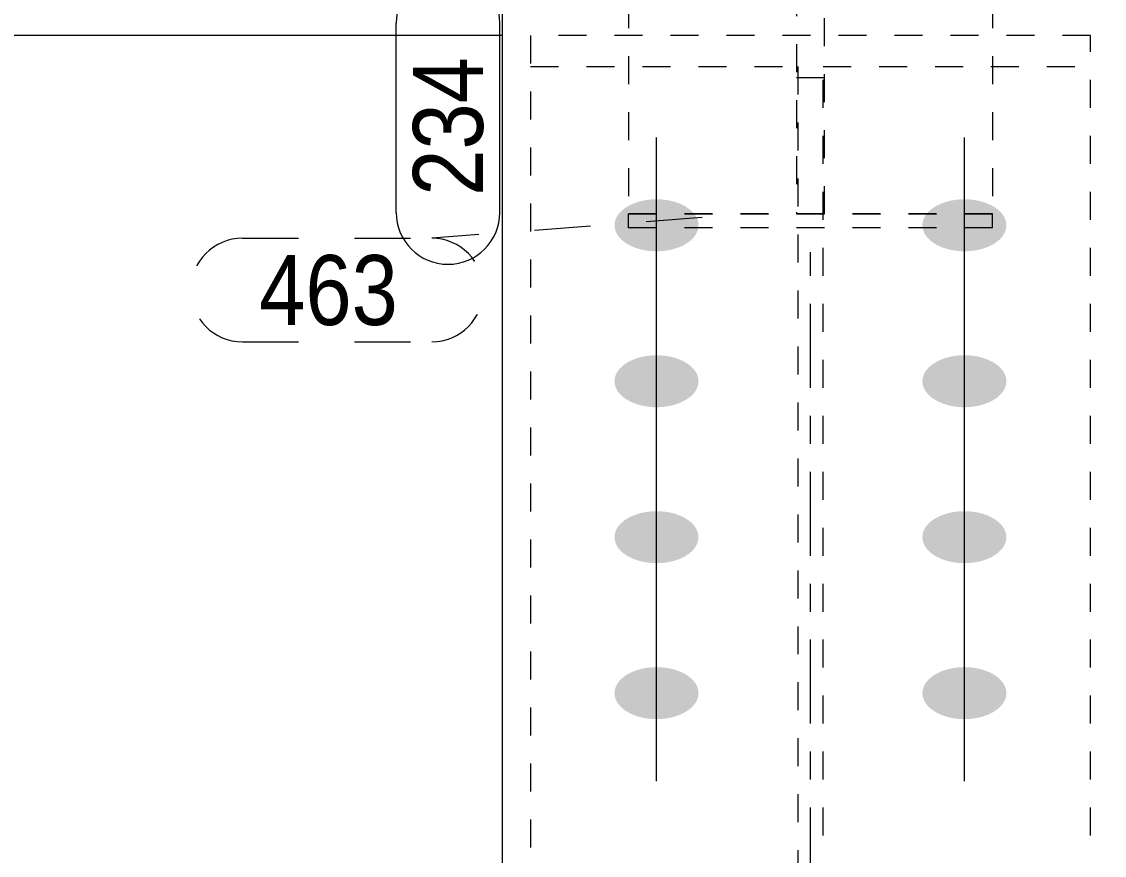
# Model space of a CAD drawing. Header units: millimetres. Extents: x 2 to 579, y 1 to 825.
# Drawn here: x 43.68 to 82.36, y 645.73 to 675.52 of the extents above; entities that cross this region are included whole.
import ezdxf

# ---------------------------------------------------------------- set-up
doc = ezdxf.new("R2010")
doc.units = ezdxf.units.MM
for name, pattern in [('XKITLINE00', [0]), ('XKITLINE01', [4, 1, -1, 1, -1]), ('XKITLINE02', [4, 2, -2]), ('XKITLINE03', [6, 3, -1, 1, -1])]:
    doc.linetypes.add(name, pattern=pattern)
for name, color, linetype, lineweight in [('Bolt', 3, 'Continuous', 0), ('Dimensions', 7, 'Continuous', 0), ('Part', 2, 'Continuous', 0), ('PartMark', 7, 'Continuous', 0)]:
    doc.layers.add(name, color=color, linetype=linetype, lineweight=lineweight)
doc.styles.add('ARIAL', font='ARIAL.TTF')

# ---------------------------------------------------------------- blocks, each defined once
blk = doc.blocks.new('*A48')
at = {"layer": 'Bolt'}
for points in [[(66.326, 667.315), (66.289, 667.316), (66.252, 667.317), (66.216, 667.319), (66.179, 667.322), (66.143, 667.325), (66.106, 667.328), (66.07, 667.332), (66.034, 667.337), (65.998, 667.342), (65.963, 667.348), (65.927, 667.355), (65.892, 667.361), (65.857, 667.369), (65.823, 667.377), (65.789, 667.385), (65.755, 667.394), (65.721, 667.404), (65.688, 667.414), (65.656, 667.424), (65.623, 667.435), (65.592, 667.447), (65.56, 667.459), (65.529, 667.471), (65.499, 667.484), (65.469, 667.497), (65.44, 667.511), (65.411, 667.525), (65.383, 667.54), (65.355, 667.555), (65.328, 667.571), (65.302, 667.587), (65.276, 667.603), (65.251, 667.62), (65.227, 667.637), (65.203, 667.654), (65.18, 667.672), (65.158, 667.69), (65.136, 667.709), (65.116, 667.727), (65.095, 667.746), (65.076, 667.766), (65.058, 667.785), (65.04, 667.805), (65.023, 667.826), (65.007, 667.846), (64.991, 667.867), (64.977, 667.888), (64.963, 667.909), (64.95, 667.93), (64.938, 667.952), (64.927, 667.974), (64.917, 667.996), (64.908, 668.018), (64.899, 668.04), (64.892, 668.062), (64.885, 668.084), (64.879, 668.107), (64.874, 668.13), (64.87, 668.152), (64.867, 668.175), (64.865, 668.198), (64.863, 668.22), (64.863, 668.243), (64.863, 668.266), (64.865, 668.289), (64.867, 668.312), (64.87, 668.334), (64.874, 668.357), (64.879, 668.379), (64.885, 668.402), (64.892, 668.424), (64.899, 668.447), (64.908, 668.469), (64.917, 668.491), (64.927, 668.513), (64.938, 668.535), (64.95, 668.556), (64.963, 668.577), (64.977, 668.599), (64.991, 668.62), (65.007, 668.64), (65.023, 668.661), (65.04, 668.681), (65.058, 668.701), (65.076, 668.721), (65.095, 668.74), (65.116, 668.759), (65.136, 668.778), (65.158, 668.796), (65.18, 668.815), (65.203, 668.832), (65.227, 668.85), (65.251, 668.867), (65.276, 668.884), (65.302, 668.9), (65.328, 668.916), (65.355, 668.931), (65.383, 668.946), (65.411, 668.961), (65.44, 668.975), (65.469, 668.989), (65.499, 669.002), (65.529, 669.015), (65.56, 669.028), (65.592, 669.04), (65.623, 669.051), (65.656, 669.062), (65.688, 669.073), (65.721, 669.083), (65.755, 669.092), (65.789, 669.101), (65.823, 669.11), (65.857, 669.118), (65.892, 669.125), (65.927, 669.132), (65.963, 669.138), (65.998, 669.144), (66.034, 669.149), (66.07, 669.154), (66.106, 669.158), (66.143, 669.162), (66.179, 669.165), (66.216, 669.167), (66.252, 669.169), (66.289, 669.171), (66.326, 669.172), (66.363, 669.172), (66.4, 669.172), (66.436, 669.171), (66.473, 669.169), (66.51, 669.167), (66.546, 669.165), (66.583, 669.162), (66.619, 669.158), (66.655, 669.154), (66.691, 669.149), (66.727, 669.144), (66.763, 669.138), (66.798, 669.132), (66.833, 669.125), (66.868, 669.118), (66.903, 669.11), (66.937, 669.101), (66.971, 669.092), (67.004, 669.083), (67.037, 669.073), (67.07, 669.062), (67.102, 669.051), (67.134, 669.04), (67.165, 669.028), (67.196, 669.015), (67.226, 669.002), (67.256, 668.989), (67.286, 668.975), (67.314, 668.961), (67.342, 668.946), (67.37, 668.931), (67.397, 668.916), (67.423, 668.9), (67.449, 668.884), (67.474, 668.867), (67.499, 668.85), (67.522, 668.832), (67.545, 668.815), (67.568, 668.796), (67.589, 668.778), (67.61, 668.759), (67.63, 668.74), (67.649, 668.721), (67.668, 668.701), (67.686, 668.681), (67.703, 668.661), (67.719, 668.64), (67.734, 668.62), (67.749, 668.599), (67.762, 668.577), (67.775, 668.556), (67.787, 668.535), (67.798, 668.513), (67.808, 668.491), (67.818, 668.469), (67.826, 668.447), (67.834, 668.424), (67.841, 668.402), (67.846, 668.379), (67.851, 668.357), (67.855, 668.334), (67.859, 668.312), (67.861, 668.289), (67.862, 668.266), (67.863, 668.243), (67.862, 668.22), (67.861, 668.198), (67.859, 668.175), (67.855, 668.152), (67.851, 668.13), (67.846, 668.107), (67.841, 668.084), (67.834, 668.062), (67.826, 668.04), (67.818, 668.018), (67.808, 667.996), (67.798, 667.974), (67.787, 667.952), (67.775, 667.93), (67.762, 667.909), (67.749, 667.888), (67.734, 667.867), (67.719, 667.846), (67.703, 667.826), (67.686, 667.805), (67.668, 667.785), (67.649, 667.766), (67.63, 667.746), (67.61, 667.727), (67.589, 667.709), (67.568, 667.69), (67.545, 667.672), (67.522, 667.654), (67.499, 667.637), (67.474, 667.62), (67.449, 667.603), (67.423, 667.587), (67.397, 667.571), (67.37, 667.555), (67.342, 667.54), (67.314, 667.525), (67.286, 667.511), (67.256, 667.497), (67.226, 667.484), (67.196, 667.471), (67.165, 667.459), (67.134, 667.447), (67.102, 667.435), (67.07, 667.424), (67.037, 667.414), (67.004, 667.404), (66.971, 667.394), (66.937, 667.385), (66.903, 667.377), (66.868, 667.369), (66.833, 667.361), (66.798, 667.355), (66.763, 667.348), (66.727, 667.342), (66.691, 667.337), (66.655, 667.332), (66.619, 667.328), (66.583, 667.325), (66.546, 667.322), (66.51, 667.319), (66.473, 667.317), (66.436, 667.316), (66.4, 667.315), (66.363, 667.315)], [(77.326, 667.315), (77.289, 667.316), (77.252, 667.317), (77.216, 667.319), (77.179, 667.322), (77.143, 667.325), (77.106, 667.328), (77.07, 667.332), (77.034, 667.337), (76.998, 667.342), (76.963, 667.348), (76.927, 667.355), (76.892, 667.361), (76.857, 667.369), (76.823, 667.377), (76.789, 667.385), (76.755, 667.394), (76.721, 667.404), (76.688, 667.414), (76.656, 667.424), (76.623, 667.435), (76.592, 667.447), (76.56, 667.459), (76.529, 667.471), (76.499, 667.484), (76.469, 667.497), (76.44, 667.511), (76.411, 667.525), (76.383, 667.54), (76.355, 667.555), (76.328, 667.571), (76.302, 667.587), (76.276, 667.603), (76.251, 667.62), (76.227, 667.637), (76.203, 667.654), (76.18, 667.672), (76.158, 667.69), (76.136, 667.709), (76.116, 667.727), (76.095, 667.746), (76.076, 667.766), (76.058, 667.785), (76.04, 667.805), (76.023, 667.826), (76.007, 667.846), (75.991, 667.867), (75.977, 667.888), (75.963, 667.909), (75.95, 667.93), (75.938, 667.952), (75.927, 667.974), (75.917, 667.996), (75.908, 668.018), (75.899, 668.04), (75.892, 668.062), (75.885, 668.084), (75.879, 668.107), (75.874, 668.13), (75.87, 668.152), (75.867, 668.175), (75.865, 668.198), (75.863, 668.22), (75.863, 668.243), (75.863, 668.266), (75.865, 668.289), (75.867, 668.312), (75.87, 668.334), (75.874, 668.357), (75.879, 668.379), (75.885, 668.402), (75.892, 668.424), (75.899, 668.447), (75.908, 668.469), (75.917, 668.491), (75.927, 668.513), (75.938, 668.535), (75.95, 668.556), (75.963, 668.577), (75.977, 668.599), (75.991, 668.62), (76.007, 668.64), (76.023, 668.661), (76.04, 668.681), (76.058, 668.701), (76.076, 668.721), (76.095, 668.74), (76.116, 668.759), (76.136, 668.778), (76.158, 668.796), (76.18, 668.815), (76.203, 668.832), (76.227, 668.85), (76.251, 668.867), (76.276, 668.884), (76.302, 668.9), (76.328, 668.916), (76.355, 668.931), (76.383, 668.946), (76.411, 668.961), (76.44, 668.975), (76.469, 668.989), (76.499, 669.002), (76.529, 669.015), (76.56, 669.028), (76.592, 669.04), (76.623, 669.051), (76.656, 669.062), (76.688, 669.073), (76.721, 669.083), (76.755, 669.092), (76.789, 669.101), (76.823, 669.11), (76.857, 669.118), (76.892, 669.125), (76.927, 669.132), (76.963, 669.138), (76.998, 669.144), (77.034, 669.149), (77.07, 669.154), (77.106, 669.158), (77.143, 669.162), (77.179, 669.165), (77.216, 669.167), (77.252, 669.169), (77.289, 669.171), (77.326, 669.172), (77.363, 669.172), (77.4, 669.172), (77.436, 669.171), (77.473, 669.169), (77.51, 669.167), (77.546, 669.165), (77.583, 669.162), (77.619, 669.158), (77.655, 669.154), (77.691, 669.149), (77.727, 669.144), (77.763, 669.138), (77.798, 669.132), (77.833, 669.125), (77.868, 669.118), (77.903, 669.11), (77.937, 669.101), (77.971, 669.092), (78.004, 669.083), (78.037, 669.073), (78.07, 669.062), (78.102, 669.051), (78.134, 669.04), (78.165, 669.028), (78.196, 669.015), (78.226, 669.002), (78.256, 668.989), (78.286, 668.975), (78.314, 668.961), (78.342, 668.946), (78.37, 668.931), (78.397, 668.916), (78.423, 668.9), (78.449, 668.884), (78.474, 668.867), (78.499, 668.85), (78.522, 668.832), (78.545, 668.815), (78.568, 668.796), (78.589, 668.778), (78.61, 668.759), (78.63, 668.74), (78.649, 668.721), (78.668, 668.701), (78.686, 668.681), (78.703, 668.661), (78.719, 668.64), (78.734, 668.62), (78.749, 668.599), (78.762, 668.577), (78.775, 668.556), (78.787, 668.535), (78.798, 668.513), (78.808, 668.491), (78.818, 668.469), (78.826, 668.447), (78.834, 668.424), (78.841, 668.402), (78.846, 668.379), (78.851, 668.357), (78.855, 668.334), (78.859, 668.312), (78.861, 668.289), (78.862, 668.266), (78.863, 668.243), (78.862, 668.22), (78.861, 668.198), (78.859, 668.175), (78.855, 668.152), (78.851, 668.13), (78.846, 668.107), (78.841, 668.084), (78.834, 668.062), (78.826, 668.04), (78.818, 668.018), (78.808, 667.996), (78.798, 667.974), (78.787, 667.952), (78.775, 667.93), (78.762, 667.909), (78.749, 667.888), (78.734, 667.867), (78.719, 667.846), (78.703, 667.826), (78.686, 667.805), (78.668, 667.785), (78.649, 667.766), (78.63, 667.746), (78.61, 667.727), (78.589, 667.709), (78.568, 667.69), (78.545, 667.672), (78.522, 667.654), (78.499, 667.637), (78.474, 667.62), (78.449, 667.603), (78.423, 667.587), (78.397, 667.571), (78.37, 667.555), (78.342, 667.54), (78.314, 667.525), (78.286, 667.511), (78.256, 667.497), (78.226, 667.484), (78.196, 667.471), (78.165, 667.459), (78.134, 667.447), (78.102, 667.435), (78.07, 667.424), (78.037, 667.414), (78.004, 667.404), (77.971, 667.394), (77.937, 667.385), (77.903, 667.377), (77.868, 667.369), (77.833, 667.361), (77.798, 667.355), (77.763, 667.348), (77.727, 667.342), (77.691, 667.337), (77.655, 667.332), (77.619, 667.328), (77.583, 667.325), (77.546, 667.322), (77.51, 667.319), (77.473, 667.317), (77.436, 667.316), (77.4, 667.315), (77.363, 667.315)], [(66.326, 661.743), (66.289, 661.744), (66.252, 661.745), (66.216, 661.747), (66.179, 661.75), (66.143, 661.753), (66.106, 661.756), (66.07, 661.761), (66.034, 661.765), (65.998, 661.771), (65.963, 661.776), (65.927, 661.783), (65.892, 661.79), (65.857, 661.797), (65.823, 661.805), (65.789, 661.813), (65.755, 661.822), (65.721, 661.832), (65.688, 661.842), (65.656, 661.852), (65.623, 661.863), (65.592, 661.875), (65.56, 661.887), (65.529, 661.899), (65.499, 661.912), (65.469, 661.925), (65.44, 661.939), (65.411, 661.953), (65.383, 661.968), (65.355, 661.983), (65.328, 661.999), (65.302, 662.015), (65.276, 662.031), (65.251, 662.048), (65.227, 662.065), (65.203, 662.082), (65.18, 662.1), (65.158, 662.118), (65.136, 662.137), (65.116, 662.155), (65.095, 662.175), (65.076, 662.194), (65.058, 662.214), (65.04, 662.234), (65.023, 662.254), (65.007, 662.274), (64.991, 662.295), (64.977, 662.316), (64.963, 662.337), (64.95, 662.359), (64.938, 662.38), (64.927, 662.402), (64.917, 662.424), (64.908, 662.446), (64.899, 662.468), (64.892, 662.49), (64.885, 662.513), (64.879, 662.535), (64.874, 662.558), (64.87, 662.58), (64.867, 662.603), (64.865, 662.626), (64.863, 662.649), (64.863, 662.671), (64.863, 662.694), (64.865, 662.717), (64.867, 662.74), (64.87, 662.762), (64.874, 662.785), (64.879, 662.808), (64.885, 662.83), (64.892, 662.853), (64.899, 662.875), (64.908, 662.897), (64.917, 662.919), (64.927, 662.941), (64.938, 662.963), (64.95, 662.984), (64.963, 663.006), (64.977, 663.027), (64.991, 663.048), (65.007, 663.068), (65.023, 663.089), (65.04, 663.109), (65.058, 663.129), (65.076, 663.149), (65.095, 663.168), (65.116, 663.187), (65.136, 663.206), (65.158, 663.225), (65.18, 663.243), (65.203, 663.26), (65.227, 663.278), (65.251, 663.295), (65.276, 663.312), (65.302, 663.328), (65.328, 663.344), (65.355, 663.359), (65.383, 663.375), (65.411, 663.389), (65.44, 663.403), (65.469, 663.417), (65.499, 663.431), (65.529, 663.443), (65.56, 663.456), (65.592, 663.468), (65.623, 663.479), (65.656, 663.49), (65.688, 663.501), (65.721, 663.511), (65.755, 663.52), (65.789, 663.529), (65.823, 663.538), (65.857, 663.546), (65.892, 663.553), (65.927, 663.56), (65.963, 663.566), (65.998, 663.572), (66.034, 663.577), (66.07, 663.582), (66.106, 663.586), (66.143, 663.59), (66.179, 663.593), (66.216, 663.596), (66.252, 663.597), (66.289, 663.599), (66.326, 663.6), (66.363, 663.6), (66.4, 663.6), (66.436, 663.599), (66.473, 663.597), (66.51, 663.596), (66.546, 663.593), (66.583, 663.59), (66.619, 663.586), (66.655, 663.582), (66.691, 663.577), (66.727, 663.572), (66.763, 663.566), (66.798, 663.56), (66.833, 663.553), (66.868, 663.546), (66.903, 663.538), (66.937, 663.529), (66.971, 663.52), (67.004, 663.511), (67.037, 663.501), (67.07, 663.49), (67.102, 663.479), (67.134, 663.468), (67.165, 663.456), (67.196, 663.443), (67.226, 663.431), (67.256, 663.417), (67.286, 663.403), (67.314, 663.389), (67.342, 663.375), (67.37, 663.359), (67.397, 663.344), (67.423, 663.328), (67.449, 663.312), (67.474, 663.295), (67.499, 663.278), (67.522, 663.26), (67.545, 663.243), (67.568, 663.225), (67.589, 663.206), (67.61, 663.187), (67.63, 663.168), (67.649, 663.149), (67.668, 663.129), (67.686, 663.109), (67.703, 663.089), (67.719, 663.068), (67.734, 663.048), (67.749, 663.027), (67.762, 663.006), (67.775, 662.984), (67.787, 662.963), (67.798, 662.941), (67.808, 662.919), (67.818, 662.897), (67.826, 662.875), (67.834, 662.853), (67.841, 662.83), (67.846, 662.808), (67.851, 662.785), (67.855, 662.762), (67.859, 662.74), (67.861, 662.717), (67.862, 662.694), (67.863, 662.671), (67.862, 662.649), (67.861, 662.626), (67.859, 662.603), (67.855, 662.58), (67.851, 662.558), (67.846, 662.535), (67.841, 662.513), (67.834, 662.49), (67.826, 662.468), (67.818, 662.446), (67.808, 662.424), (67.798, 662.402), (67.787, 662.38), (67.775, 662.359), (67.762, 662.337), (67.749, 662.316), (67.734, 662.295), (67.719, 662.274), (67.703, 662.254), (67.686, 662.234), (67.668, 662.214), (67.649, 662.194), (67.63, 662.175), (67.61, 662.155), (67.589, 662.137), (67.568, 662.118), (67.545, 662.1), (67.522, 662.082), (67.499, 662.065), (67.474, 662.048), (67.449, 662.031), (67.423, 662.015), (67.397, 661.999), (67.37, 661.983), (67.342, 661.968), (67.314, 661.953), (67.286, 661.939), (67.256, 661.925), (67.226, 661.912), (67.196, 661.899), (67.165, 661.887), (67.134, 661.875), (67.102, 661.863), (67.07, 661.852), (67.037, 661.842), (67.004, 661.832), (66.971, 661.822), (66.937, 661.813), (66.903, 661.805), (66.868, 661.797), (66.833, 661.79), (66.798, 661.783), (66.763, 661.776), (66.727, 661.771), (66.691, 661.765), (66.655, 661.761), (66.619, 661.756), (66.583, 661.753), (66.546, 661.75), (66.51, 661.747), (66.473, 661.745), (66.436, 661.744), (66.4, 661.743), (66.363, 661.743)], [(77.326, 661.743), (77.289, 661.744), (77.252, 661.745), (77.216, 661.747), (77.179, 661.75), (77.143, 661.753), (77.106, 661.756), (77.07, 661.761), (77.034, 661.765), (76.998, 661.771), (76.963, 661.776), (76.927, 661.783), (76.892, 661.79), (76.857, 661.797), (76.823, 661.805), (76.789, 661.813), (76.755, 661.822), (76.721, 661.832), (76.688, 661.842), (76.656, 661.852), (76.623, 661.863), (76.592, 661.875), (76.56, 661.887), (76.529, 661.899), (76.499, 661.912), (76.469, 661.925), (76.44, 661.939), (76.411, 661.953), (76.383, 661.968), (76.355, 661.983), (76.328, 661.999), (76.302, 662.015), (76.276, 662.031), (76.251, 662.048), (76.227, 662.065), (76.203, 662.082), (76.18, 662.1), (76.158, 662.118), (76.136, 662.137), (76.116, 662.155), (76.095, 662.175), (76.076, 662.194), (76.058, 662.214), (76.04, 662.234), (76.023, 662.254), (76.007, 662.274), (75.991, 662.295), (75.977, 662.316), (75.963, 662.337), (75.95, 662.359), (75.938, 662.38), (75.927, 662.402), (75.917, 662.424), (75.908, 662.446), (75.899, 662.468), (75.892, 662.49), (75.885, 662.513), (75.879, 662.535), (75.874, 662.558), (75.87, 662.58), (75.867, 662.603), (75.865, 662.626), (75.863, 662.649), (75.863, 662.671), (75.863, 662.694), (75.865, 662.717), (75.867, 662.74), (75.87, 662.762), (75.874, 662.785), (75.879, 662.808), (75.885, 662.83), (75.892, 662.853), (75.899, 662.875), (75.908, 662.897), (75.917, 662.919), (75.927, 662.941), (75.938, 662.963), (75.95, 662.984), (75.963, 663.006), (75.977, 663.027), (75.991, 663.048), (76.007, 663.068), (76.023, 663.089), (76.04, 663.109), (76.058, 663.129), (76.076, 663.149), (76.095, 663.168), (76.116, 663.187), (76.136, 663.206), (76.158, 663.225), (76.18, 663.243), (76.203, 663.26), (76.227, 663.278), (76.251, 663.295), (76.276, 663.312), (76.302, 663.328), (76.328, 663.344), (76.355, 663.359), (76.383, 663.375), (76.411, 663.389), (76.44, 663.403), (76.469, 663.417), (76.499, 663.431), (76.529, 663.443), (76.56, 663.456), (76.592, 663.468), (76.623, 663.479), (76.656, 663.49), (76.688, 663.501), (76.721, 663.511), (76.755, 663.52), (76.789, 663.529), (76.823, 663.538), (76.857, 663.546), (76.892, 663.553), (76.927, 663.56), (76.963, 663.566), (76.998, 663.572), (77.034, 663.577), (77.07, 663.582), (77.106, 663.586), (77.143, 663.59), (77.179, 663.593), (77.216, 663.596), (77.252, 663.597), (77.289, 663.599), (77.326, 663.6), (77.363, 663.6), (77.4, 663.6), (77.436, 663.599), (77.473, 663.597), (77.51, 663.596), (77.546, 663.593), (77.583, 663.59), (77.619, 663.586), (77.655, 663.582), (77.691, 663.577), (77.727, 663.572), (77.763, 663.566), (77.798, 663.56), (77.833, 663.553), (77.868, 663.546), (77.903, 663.538), (77.937, 663.529), (77.971, 663.52), (78.004, 663.511), (78.037, 663.501), (78.07, 663.49), (78.102, 663.479), (78.134, 663.468), (78.165, 663.456), (78.196, 663.443), (78.226, 663.431), (78.256, 663.417), (78.286, 663.403), (78.314, 663.389), (78.342, 663.375), (78.37, 663.359), (78.397, 663.344), (78.423, 663.328), (78.449, 663.312), (78.474, 663.295), (78.499, 663.278), (78.522, 663.26), (78.545, 663.243), (78.568, 663.225), (78.589, 663.206), (78.61, 663.187), (78.63, 663.168), (78.649, 663.149), (78.668, 663.129), (78.686, 663.109), (78.703, 663.089), (78.719, 663.068), (78.734, 663.048), (78.749, 663.027), (78.762, 663.006), (78.775, 662.984), (78.787, 662.963), (78.798, 662.941), (78.808, 662.919), (78.818, 662.897), (78.826, 662.875), (78.834, 662.853), (78.841, 662.83), (78.846, 662.808), (78.851, 662.785), (78.855, 662.762), (78.859, 662.74), (78.861, 662.717), (78.862, 662.694), (78.863, 662.671), (78.862, 662.649), (78.861, 662.626), (78.859, 662.603), (78.855, 662.58), (78.851, 662.558), (78.846, 662.535), (78.841, 662.513), (78.834, 662.49), (78.826, 662.468), (78.818, 662.446), (78.808, 662.424), (78.798, 662.402), (78.787, 662.38), (78.775, 662.359), (78.762, 662.337), (78.749, 662.316), (78.734, 662.295), (78.719, 662.274), (78.703, 662.254), (78.686, 662.234), (78.668, 662.214), (78.649, 662.194), (78.63, 662.175), (78.61, 662.155), (78.589, 662.137), (78.568, 662.118), (78.545, 662.1), (78.522, 662.082), (78.499, 662.065), (78.474, 662.048), (78.449, 662.031), (78.423, 662.015), (78.397, 661.999), (78.37, 661.983), (78.342, 661.968), (78.314, 661.953), (78.286, 661.939), (78.256, 661.925), (78.226, 661.912), (78.196, 661.899), (78.165, 661.887), (78.134, 661.875), (78.102, 661.863), (78.07, 661.852), (78.037, 661.842), (78.004, 661.832), (77.971, 661.822), (77.937, 661.813), (77.903, 661.805), (77.868, 661.797), (77.833, 661.79), (77.798, 661.783), (77.763, 661.776), (77.727, 661.771), (77.691, 661.765), (77.655, 661.761), (77.619, 661.756), (77.583, 661.753), (77.546, 661.75), (77.51, 661.747), (77.473, 661.745), (77.436, 661.744), (77.4, 661.743), (77.363, 661.743)], [(66.326, 656.171), (66.289, 656.172), (66.252, 656.173), (66.216, 656.175), (66.179, 656.178), (66.143, 656.181), (66.106, 656.185), (66.07, 656.189), (66.034, 656.193), (65.998, 656.199), (65.963, 656.204), (65.927, 656.211), (65.892, 656.218), (65.857, 656.225), (65.823, 656.233), (65.789, 656.242), (65.755, 656.25), (65.721, 656.26), (65.688, 656.27), (65.656, 656.28), (65.623, 656.291), (65.592, 656.303), (65.56, 656.315), (65.529, 656.327), (65.499, 656.34), (65.469, 656.354), (65.44, 656.367), (65.411, 656.382), (65.383, 656.396), (65.355, 656.411), (65.328, 656.427), (65.302, 656.443), (65.276, 656.459), (65.251, 656.476), (65.227, 656.493), (65.203, 656.51), (65.18, 656.528), (65.158, 656.546), (65.136, 656.565), (65.116, 656.584), (65.095, 656.603), (65.076, 656.622), (65.058, 656.642), (65.04, 656.662), (65.023, 656.682), (65.007, 656.702), (64.991, 656.723), (64.977, 656.744), (64.963, 656.765), (64.95, 656.787), (64.938, 656.808), (64.927, 656.83), (64.917, 656.852), (64.908, 656.874), (64.899, 656.896), (64.892, 656.918), (64.885, 656.941), (64.879, 656.963), (64.874, 656.986), (64.87, 657.008), (64.867, 657.031), (64.865, 657.054), (64.863, 657.077), (64.863, 657.099), (64.863, 657.122), (64.865, 657.145), (64.867, 657.168), (64.87, 657.191), (64.874, 657.213), (64.879, 657.236), (64.885, 657.258), (64.892, 657.281), (64.899, 657.303), (64.908, 657.325), (64.917, 657.347), (64.927, 657.369), (64.938, 657.391), (64.95, 657.412), (64.963, 657.434), (64.977, 657.455), (64.991, 657.476), (65.007, 657.497), (65.023, 657.517), (65.04, 657.537), (65.058, 657.557), (65.076, 657.577), (65.095, 657.596), (65.116, 657.615), (65.136, 657.634), (65.158, 657.653), (65.18, 657.671), (65.203, 657.689), (65.227, 657.706), (65.251, 657.723), (65.276, 657.74), (65.302, 657.756), (65.328, 657.772), (65.355, 657.788), (65.383, 657.803), (65.411, 657.817), (65.44, 657.832), (65.469, 657.845), (65.499, 657.859), (65.529, 657.872), (65.56, 657.884), (65.592, 657.896), (65.623, 657.907), (65.656, 657.918), (65.688, 657.929), (65.721, 657.939), (65.755, 657.948), (65.789, 657.957), (65.823, 657.966), (65.857, 657.974), (65.892, 657.981), (65.927, 657.988), (65.963, 657.994), (65.998, 658), (66.034, 658.006), (66.07, 658.01), (66.106, 658.014), (66.143, 658.018), (66.179, 658.021), (66.216, 658.024), (66.252, 658.026), (66.289, 658.027), (66.326, 658.028), (66.363, 658.028), (66.4, 658.028), (66.436, 658.027), (66.473, 658.026), (66.51, 658.024), (66.546, 658.021), (66.583, 658.018), (66.619, 658.014), (66.655, 658.01), (66.691, 658.006), (66.727, 658), (66.763, 657.994), (66.798, 657.988), (66.833, 657.981), (66.868, 657.974), (66.903, 657.966), (66.937, 657.957), (66.971, 657.948), (67.004, 657.939), (67.037, 657.929), (67.07, 657.918), (67.102, 657.907), (67.134, 657.896), (67.165, 657.884), (67.196, 657.872), (67.226, 657.859), (67.256, 657.845), (67.286, 657.832), (67.314, 657.817), (67.342, 657.803), (67.37, 657.788), (67.397, 657.772), (67.423, 657.756), (67.449, 657.74), (67.474, 657.723), (67.499, 657.706), (67.522, 657.689), (67.545, 657.671), (67.568, 657.653), (67.589, 657.634), (67.61, 657.615), (67.63, 657.596), (67.649, 657.577), (67.668, 657.557), (67.686, 657.537), (67.703, 657.517), (67.719, 657.497), (67.734, 657.476), (67.749, 657.455), (67.762, 657.434), (67.775, 657.412), (67.787, 657.391), (67.798, 657.369), (67.808, 657.347), (67.818, 657.325), (67.826, 657.303), (67.834, 657.281), (67.841, 657.258), (67.846, 657.236), (67.851, 657.213), (67.855, 657.191), (67.859, 657.168), (67.861, 657.145), (67.862, 657.122), (67.863, 657.099), (67.862, 657.077), (67.861, 657.054), (67.859, 657.031), (67.855, 657.008), (67.851, 656.986), (67.846, 656.963), (67.841, 656.941), (67.834, 656.918), (67.826, 656.896), (67.818, 656.874), (67.808, 656.852), (67.798, 656.83), (67.787, 656.808), (67.775, 656.787), (67.762, 656.765), (67.749, 656.744), (67.734, 656.723), (67.719, 656.702), (67.703, 656.682), (67.686, 656.662), (67.668, 656.642), (67.649, 656.622), (67.63, 656.603), (67.61, 656.584), (67.589, 656.565), (67.568, 656.546), (67.545, 656.528), (67.522, 656.51), (67.499, 656.493), (67.474, 656.476), (67.449, 656.459), (67.423, 656.443), (67.397, 656.427), (67.37, 656.411), (67.342, 656.396), (67.314, 656.382), (67.286, 656.367), (67.256, 656.354), (67.226, 656.34), (67.196, 656.327), (67.165, 656.315), (67.134, 656.303), (67.102, 656.291), (67.07, 656.28), (67.037, 656.27), (67.004, 656.26), (66.971, 656.25), (66.937, 656.242), (66.903, 656.233), (66.868, 656.225), (66.833, 656.218), (66.798, 656.211), (66.763, 656.204), (66.727, 656.199), (66.691, 656.193), (66.655, 656.189), (66.619, 656.185), (66.583, 656.181), (66.546, 656.178), (66.51, 656.175), (66.473, 656.173), (66.436, 656.172), (66.4, 656.171), (66.363, 656.171)], [(77.326, 656.171), (77.289, 656.172), (77.252, 656.173), (77.216, 656.175), (77.179, 656.178), (77.143, 656.181), (77.106, 656.185), (77.07, 656.189), (77.034, 656.193), (76.998, 656.199), (76.963, 656.204), (76.927, 656.211), (76.892, 656.218), (76.857, 656.225), (76.823, 656.233), (76.789, 656.242), (76.755, 656.25), (76.721, 656.26), (76.688, 656.27), (76.656, 656.28), (76.623, 656.291), (76.592, 656.303), (76.56, 656.315), (76.529, 656.327), (76.499, 656.34), (76.469, 656.354), (76.44, 656.367), (76.411, 656.382), (76.383, 656.396), (76.355, 656.411), (76.328, 656.427), (76.302, 656.443), (76.276, 656.459), (76.251, 656.476), (76.227, 656.493), (76.203, 656.51), (76.18, 656.528), (76.158, 656.546), (76.136, 656.565), (76.116, 656.584), (76.095, 656.603), (76.076, 656.622), (76.058, 656.642), (76.04, 656.662), (76.023, 656.682), (76.007, 656.702), (75.991, 656.723), (75.977, 656.744), (75.963, 656.765), (75.95, 656.787), (75.938, 656.808), (75.927, 656.83), (75.917, 656.852), (75.908, 656.874), (75.899, 656.896), (75.892, 656.918), (75.885, 656.941), (75.879, 656.963), (75.874, 656.986), (75.87, 657.008), (75.867, 657.031), (75.865, 657.054), (75.863, 657.077), (75.863, 657.099), (75.863, 657.122), (75.865, 657.145), (75.867, 657.168), (75.87, 657.191), (75.874, 657.213), (75.879, 657.236), (75.885, 657.258), (75.892, 657.281), (75.899, 657.303), (75.908, 657.325), (75.917, 657.347), (75.927, 657.369), (75.938, 657.391), (75.95, 657.412), (75.963, 657.434), (75.977, 657.455), (75.991, 657.476), (76.007, 657.497), (76.023, 657.517), (76.04, 657.537), (76.058, 657.557), (76.076, 657.577), (76.095, 657.596), (76.116, 657.615), (76.136, 657.634), (76.158, 657.653), (76.18, 657.671), (76.203, 657.689), (76.227, 657.706), (76.251, 657.723), (76.276, 657.74), (76.302, 657.756), (76.328, 657.772), (76.355, 657.788), (76.383, 657.803), (76.411, 657.817), (76.44, 657.832), (76.469, 657.845), (76.499, 657.859), (76.529, 657.872), (76.56, 657.884), (76.592, 657.896), (76.623, 657.907), (76.656, 657.918), (76.688, 657.929), (76.721, 657.939), (76.755, 657.948), (76.789, 657.957), (76.823, 657.966), (76.857, 657.974), (76.892, 657.981), (76.927, 657.988), (76.963, 657.994), (76.998, 658), (77.034, 658.006), (77.07, 658.01), (77.106, 658.014), (77.143, 658.018), (77.179, 658.021), (77.216, 658.024), (77.252, 658.026), (77.289, 658.027), (77.326, 658.028), (77.363, 658.028), (77.4, 658.028), (77.436, 658.027), (77.473, 658.026), (77.51, 658.024), (77.546, 658.021), (77.583, 658.018), (77.619, 658.014), (77.655, 658.01), (77.691, 658.006), (77.727, 658), (77.763, 657.994), (77.798, 657.988), (77.833, 657.981), (77.868, 657.974), (77.903, 657.966), (77.937, 657.957), (77.971, 657.948), (78.004, 657.939), (78.037, 657.929), (78.07, 657.918), (78.102, 657.907), (78.134, 657.896), (78.165, 657.884), (78.196, 657.872), (78.226, 657.859), (78.256, 657.845), (78.286, 657.832), (78.314, 657.817), (78.342, 657.803), (78.37, 657.788), (78.397, 657.772), (78.423, 657.756), (78.449, 657.74), (78.474, 657.723), (78.499, 657.706), (78.522, 657.689), (78.545, 657.671), (78.568, 657.653), (78.589, 657.634), (78.61, 657.615), (78.63, 657.596), (78.649, 657.577), (78.668, 657.557), (78.686, 657.537), (78.703, 657.517), (78.719, 657.497), (78.734, 657.476), (78.749, 657.455), (78.762, 657.434), (78.775, 657.412), (78.787, 657.391), (78.798, 657.369), (78.808, 657.347), (78.818, 657.325), (78.826, 657.303), (78.834, 657.281), (78.841, 657.258), (78.846, 657.236), (78.851, 657.213), (78.855, 657.191), (78.859, 657.168), (78.861, 657.145), (78.862, 657.122), (78.863, 657.099), (78.862, 657.077), (78.861, 657.054), (78.859, 657.031), (78.855, 657.008), (78.851, 656.986), (78.846, 656.963), (78.841, 656.941), (78.834, 656.918), (78.826, 656.896), (78.818, 656.874), (78.808, 656.852), (78.798, 656.83), (78.787, 656.808), (78.775, 656.787), (78.762, 656.765), (78.749, 656.744), (78.734, 656.723), (78.719, 656.702), (78.703, 656.682), (78.686, 656.662), (78.668, 656.642), (78.649, 656.622), (78.63, 656.603), (78.61, 656.584), (78.589, 656.565), (78.568, 656.546), (78.545, 656.528), (78.522, 656.51), (78.499, 656.493), (78.474, 656.476), (78.449, 656.459), (78.423, 656.443), (78.397, 656.427), (78.37, 656.411), (78.342, 656.396), (78.314, 656.382), (78.286, 656.367), (78.256, 656.354), (78.226, 656.34), (78.196, 656.327), (78.165, 656.315), (78.134, 656.303), (78.102, 656.291), (78.07, 656.28), (78.037, 656.27), (78.004, 656.26), (77.971, 656.25), (77.937, 656.242), (77.903, 656.233), (77.868, 656.225), (77.833, 656.218), (77.798, 656.211), (77.763, 656.204), (77.727, 656.199), (77.691, 656.193), (77.655, 656.189), (77.619, 656.185), (77.583, 656.181), (77.546, 656.178), (77.51, 656.175), (77.473, 656.173), (77.436, 656.172), (77.4, 656.171), (77.363, 656.171)], [(66.326, 650.599), (66.289, 650.6), (66.252, 650.601), (66.216, 650.603), (66.179, 650.606), (66.143, 650.609), (66.106, 650.613), (66.07, 650.617), (66.034, 650.622), (65.998, 650.627), (65.963, 650.633), (65.927, 650.639), (65.892, 650.646), (65.857, 650.653), (65.823, 650.661), (65.789, 650.67), (65.755, 650.679), (65.721, 650.688), (65.688, 650.698), (65.656, 650.709), (65.623, 650.72), (65.592, 650.731), (65.56, 650.743), (65.529, 650.755), (65.499, 650.768), (65.469, 650.782), (65.44, 650.796), (65.411, 650.81), (65.383, 650.824), (65.355, 650.84), (65.328, 650.855), (65.302, 650.871), (65.276, 650.887), (65.251, 650.904), (65.227, 650.921), (65.203, 650.938), (65.18, 650.956), (65.158, 650.974), (65.136, 650.993), (65.116, 651.012), (65.095, 651.031), (65.076, 651.05), (65.058, 651.07), (65.04, 651.09), (65.023, 651.11), (65.007, 651.131), (64.991, 651.151), (64.977, 651.172), (64.963, 651.193), (64.95, 651.215), (64.938, 651.236), (64.927, 651.258), (64.917, 651.28), (64.908, 651.302), (64.899, 651.324), (64.892, 651.346), (64.885, 651.369), (64.879, 651.391), (64.874, 651.414), (64.87, 651.437), (64.867, 651.459), (64.865, 651.482), (64.863, 651.505), (64.863, 651.528), (64.863, 651.55), (64.865, 651.573), (64.867, 651.596), (64.87, 651.619), (64.874, 651.641), (64.879, 651.664), (64.885, 651.686), (64.892, 651.709), (64.899, 651.731), (64.908, 651.753), (64.917, 651.775), (64.927, 651.797), (64.938, 651.819), (64.95, 651.84), (64.963, 651.862), (64.977, 651.883), (64.991, 651.904), (65.007, 651.925), (65.023, 651.945), (65.04, 651.965), (65.058, 651.985), (65.076, 652.005), (65.095, 652.024), (65.116, 652.044), (65.136, 652.062), (65.158, 652.081), (65.18, 652.099), (65.203, 652.117), (65.227, 652.134), (65.251, 652.151), (65.276, 652.168), (65.302, 652.184), (65.328, 652.2), (65.355, 652.216), (65.383, 652.231), (65.411, 652.245), (65.44, 652.26), (65.469, 652.273), (65.499, 652.287), (65.529, 652.3), (65.56, 652.312), (65.592, 652.324), (65.623, 652.336), (65.656, 652.347), (65.688, 652.357), (65.721, 652.367), (65.755, 652.377), (65.789, 652.386), (65.823, 652.394), (65.857, 652.402), (65.892, 652.409), (65.927, 652.416), (65.963, 652.423), (65.998, 652.428), (66.034, 652.434), (66.07, 652.438), (66.106, 652.443), (66.143, 652.446), (66.179, 652.449), (66.216, 652.452), (66.252, 652.454), (66.289, 652.455), (66.326, 652.456), (66.363, 652.456), (66.4, 652.456), (66.436, 652.455), (66.473, 652.454), (66.51, 652.452), (66.546, 652.449), (66.583, 652.446), (66.619, 652.443), (66.655, 652.438), (66.691, 652.434), (66.727, 652.428), (66.763, 652.423), (66.798, 652.416), (66.833, 652.409), (66.868, 652.402), (66.903, 652.394), (66.937, 652.386), (66.971, 652.377), (67.004, 652.367), (67.037, 652.357), (67.07, 652.347), (67.102, 652.336), (67.134, 652.324), (67.165, 652.312), (67.196, 652.3), (67.226, 652.287), (67.256, 652.273), (67.286, 652.26), (67.314, 652.245), (67.342, 652.231), (67.37, 652.216), (67.397, 652.2), (67.423, 652.184), (67.449, 652.168), (67.474, 652.151), (67.499, 652.134), (67.522, 652.117), (67.545, 652.099), (67.568, 652.081), (67.589, 652.062), (67.61, 652.044), (67.63, 652.024), (67.649, 652.005), (67.668, 651.985), (67.686, 651.965), (67.703, 651.945), (67.719, 651.925), (67.734, 651.904), (67.749, 651.883), (67.762, 651.862), (67.775, 651.84), (67.787, 651.819), (67.798, 651.797), (67.808, 651.775), (67.818, 651.753), (67.826, 651.731), (67.834, 651.709), (67.841, 651.686), (67.846, 651.664), (67.851, 651.641), (67.855, 651.619), (67.859, 651.596), (67.861, 651.573), (67.862, 651.55), (67.863, 651.528), (67.862, 651.505), (67.861, 651.482), (67.859, 651.459), (67.855, 651.437), (67.851, 651.414), (67.846, 651.391), (67.841, 651.369), (67.834, 651.346), (67.826, 651.324), (67.818, 651.302), (67.808, 651.28), (67.798, 651.258), (67.787, 651.236), (67.775, 651.215), (67.762, 651.193), (67.749, 651.172), (67.734, 651.151), (67.719, 651.131), (67.703, 651.11), (67.686, 651.09), (67.668, 651.07), (67.649, 651.05), (67.63, 651.031), (67.61, 651.012), (67.589, 650.993), (67.568, 650.974), (67.545, 650.956), (67.522, 650.938), (67.499, 650.921), (67.474, 650.904), (67.449, 650.887), (67.423, 650.871), (67.397, 650.855), (67.37, 650.84), (67.342, 650.824), (67.314, 650.81), (67.286, 650.796), (67.256, 650.782), (67.226, 650.768), (67.196, 650.755), (67.165, 650.743), (67.134, 650.731), (67.102, 650.72), (67.07, 650.709), (67.037, 650.698), (67.004, 650.688), (66.971, 650.679), (66.937, 650.67), (66.903, 650.661), (66.868, 650.653), (66.833, 650.646), (66.798, 650.639), (66.763, 650.633), (66.727, 650.627), (66.691, 650.622), (66.655, 650.617), (66.619, 650.613), (66.583, 650.609), (66.546, 650.606), (66.51, 650.603), (66.473, 650.601), (66.436, 650.6), (66.4, 650.599), (66.363, 650.599)], [(77.326, 650.599), (77.289, 650.6), (77.252, 650.601), (77.216, 650.603), (77.179, 650.606), (77.143, 650.609), (77.106, 650.613), (77.07, 650.617), (77.034, 650.622), (76.998, 650.627), (76.963, 650.633), (76.927, 650.639), (76.892, 650.646), (76.857, 650.653), (76.823, 650.661), (76.789, 650.67), (76.755, 650.679), (76.721, 650.688), (76.688, 650.698), (76.656, 650.709), (76.623, 650.72), (76.592, 650.731), (76.56, 650.743), (76.529, 650.755), (76.499, 650.768), (76.469, 650.782), (76.44, 650.796), (76.411, 650.81), (76.383, 650.824), (76.355, 650.84), (76.328, 650.855), (76.302, 650.871), (76.276, 650.887), (76.251, 650.904), (76.227, 650.921), (76.203, 650.938), (76.18, 650.956), (76.158, 650.974), (76.136, 650.993), (76.116, 651.012), (76.095, 651.031), (76.076, 651.05), (76.058, 651.07), (76.04, 651.09), (76.023, 651.11), (76.007, 651.131), (75.991, 651.151), (75.977, 651.172), (75.963, 651.193), (75.95, 651.215), (75.938, 651.236), (75.927, 651.258), (75.917, 651.28), (75.908, 651.302), (75.899, 651.324), (75.892, 651.346), (75.885, 651.369), (75.879, 651.391), (75.874, 651.414), (75.87, 651.437), (75.867, 651.459), (75.865, 651.482), (75.863, 651.505), (75.863, 651.528), (75.863, 651.55), (75.865, 651.573), (75.867, 651.596), (75.87, 651.619), (75.874, 651.641), (75.879, 651.664), (75.885, 651.686), (75.892, 651.709), (75.899, 651.731), (75.908, 651.753), (75.917, 651.775), (75.927, 651.797), (75.938, 651.819), (75.95, 651.84), (75.963, 651.862), (75.977, 651.883), (75.991, 651.904), (76.007, 651.925), (76.023, 651.945), (76.04, 651.965), (76.058, 651.985), (76.076, 652.005), (76.095, 652.024), (76.116, 652.044), (76.136, 652.062), (76.158, 652.081), (76.18, 652.099), (76.203, 652.117), (76.227, 652.134), (76.251, 652.151), (76.276, 652.168), (76.302, 652.184), (76.328, 652.2), (76.355, 652.216), (76.383, 652.231), (76.411, 652.245), (76.44, 652.26), (76.469, 652.273), (76.499, 652.287), (76.529, 652.3), (76.56, 652.312), (76.592, 652.324), (76.623, 652.336), (76.656, 652.347), (76.688, 652.357), (76.721, 652.367), (76.755, 652.377), (76.789, 652.386), (76.823, 652.394), (76.857, 652.402), (76.892, 652.409), (76.927, 652.416), (76.963, 652.423), (76.998, 652.428), (77.034, 652.434), (77.07, 652.438), (77.106, 652.443), (77.143, 652.446), (77.179, 652.449), (77.216, 652.452), (77.252, 652.454), (77.289, 652.455), (77.326, 652.456), (77.363, 652.456), (77.4, 652.456), (77.436, 652.455), (77.473, 652.454), (77.51, 652.452), (77.546, 652.449), (77.583, 652.446), (77.619, 652.443), (77.655, 652.438), (77.691, 652.434), (77.727, 652.428), (77.763, 652.423), (77.798, 652.416), (77.833, 652.409), (77.868, 652.402), (77.903, 652.394), (77.937, 652.386), (77.971, 652.377), (78.004, 652.367), (78.037, 652.357), (78.07, 652.347), (78.102, 652.336), (78.134, 652.324), (78.165, 652.312), (78.196, 652.3), (78.226, 652.287), (78.256, 652.273), (78.286, 652.26), (78.314, 652.245), (78.342, 652.231), (78.37, 652.216), (78.397, 652.2), (78.423, 652.184), (78.449, 652.168), (78.474, 652.151), (78.499, 652.134), (78.522, 652.117), (78.545, 652.099), (78.568, 652.081), (78.589, 652.062), (78.61, 652.044), (78.63, 652.024), (78.649, 652.005), (78.668, 651.985), (78.686, 651.965), (78.703, 651.945), (78.719, 651.925), (78.734, 651.904), (78.749, 651.883), (78.762, 651.862), (78.775, 651.84), (78.787, 651.819), (78.798, 651.797), (78.808, 651.775), (78.818, 651.753), (78.826, 651.731), (78.834, 651.709), (78.841, 651.686), (78.846, 651.664), (78.851, 651.641), (78.855, 651.619), (78.859, 651.596), (78.861, 651.573), (78.862, 651.55), (78.863, 651.528), (78.862, 651.505), (78.861, 651.482), (78.859, 651.459), (78.855, 651.437), (78.851, 651.414), (78.846, 651.391), (78.841, 651.369), (78.834, 651.346), (78.826, 651.324), (78.818, 651.302), (78.808, 651.28), (78.798, 651.258), (78.787, 651.236), (78.775, 651.215), (78.762, 651.193), (78.749, 651.172), (78.734, 651.151), (78.719, 651.131), (78.703, 651.11), (78.686, 651.09), (78.668, 651.07), (78.649, 651.05), (78.63, 651.031), (78.61, 651.012), (78.589, 650.993), (78.568, 650.974), (78.545, 650.956), (78.522, 650.938), (78.499, 650.921), (78.474, 650.904), (78.449, 650.887), (78.423, 650.871), (78.397, 650.855), (78.37, 650.84), (78.342, 650.824), (78.314, 650.81), (78.286, 650.796), (78.256, 650.782), (78.226, 650.768), (78.196, 650.755), (78.165, 650.743), (78.134, 650.731), (78.102, 650.72), (78.07, 650.709), (78.037, 650.698), (78.004, 650.688), (77.971, 650.679), (77.937, 650.67), (77.903, 650.661), (77.868, 650.653), (77.833, 650.646), (77.798, 650.639), (77.763, 650.633), (77.727, 650.627), (77.691, 650.622), (77.655, 650.617), (77.619, 650.613), (77.583, 650.609), (77.546, 650.606), (77.51, 650.603), (77.473, 650.601), (77.436, 650.6), (77.4, 650.599), (77.363, 650.599)]]:
    blk.add_hatch(color=3, dxfattribs=at).paths.add_polyline_path(points, flags=17)
at = {"layer": 'Bolt', "color": 3, "linetype": 'XKITLINE00', "lineweight": 0}
for p, q in [((66.363, 665.102), (66.363, 671.384)), ((77.363, 665.102), (77.363, 671.384)), ((66.363, 659.53), (66.363, 665.813)), ((77.363, 659.53), (77.363, 665.813)), ((66.363, 653.958), (66.363, 660.241)), ((77.363, 653.958), (77.363, 660.241)), ((66.363, 648.386), (66.363, 654.669)), ((77.363, 648.386), (77.363, 654.669))]:
    blk.add_line(p, q, dxfattribs=at)
blk = doc.blocks.new('*A60')
at = {"layer": 'Part', "color": 7, "linetype": 'XKITLINE01', "lineweight": 0}
for p, q in [((61.863, 675.018), (61.863, 500.438)), ((81.863, 675.018), (61.863, 675.018)), ((81.863, 500.438), (81.863, 675.018)), ((61.863, 673.914), (71.413, 673.914)), ((71.413, 673.914), (71.413, 500.438)), ((72.313, 500.438), (72.313, 673.914)), ((72.313, 673.914), (81.863, 673.914))]:
    blk.add_line(p, q, dxfattribs=at)
at = {"layer": 'Part', "color": 7, "linetype": 'XKITLINE03', "lineweight": 0}
blk.add_line((71.863, 500.438), (71.863, 667.28), dxfattribs=at)
blk = doc.blocks.new('*A61')
at = {"layer": 'Part', "color": 2, "linetype": 'XKITLINE00', "lineweight": 0}
blk.add_line((60.863, 600.369), (60.863, 684.281), dxfattribs=at)
blk = doc.blocks.new('*A62')
at = {"layer": 'Part', "color": 7, "linetype": 'XKITLINE01', "lineweight": 0}
for p, q in [((78.363, 668.646), (65.363, 668.646)), ((65.363, 668.146), (65.363, 668.646)), ((78.363, 668.146), (78.363, 668.646)), ((78.363, 668.146), (65.363, 668.146))]:
    blk.add_line(p, q, dxfattribs=at)
blk = doc.blocks.new('*A63')
at = {"layer": 'Part', "color": 2, "linetype": 'XKITLINE00', "lineweight": 0}
for p, q in [((65.363, 693.646), (65.363, 684.281)), ((65.363, 693.646), (78.363, 693.646)), ((78.363, 693.646), (78.363, 684.281))]:
    blk.add_line(p, q, dxfattribs=at)
at = {"layer": 'Part', "color": 7, "linetype": 'XKITLINE01', "lineweight": 0}
for p, q in [((78.363, 693.646), (65.363, 693.646)), ((65.363, 684.281), (65.363, 668.646)), ((78.363, 684.281), (78.363, 668.646)), ((78.363, 668.646), (65.363, 668.646)), ((65.363, 668.646), (78.363, 668.646))]:
    blk.add_line(p, q, dxfattribs=at)
blk = doc.blocks.new('*A64')
at = {"layer": 'Part', "color": 7, "linetype": 'XKITLINE01', "lineweight": 0}
for p, q in [((71.363, 682.71), (71.363, 668.646)), ((72.363, 682.71), (71.363, 682.71)), ((72.363, 668.646), (72.363, 682.71)), ((71.363, 675.947), (72.363, 675.947)), ((71.363, 673.518), (72.363, 673.518)), ((71.363, 668.646), (72.363, 668.646)), ((72.363, 668.646), (71.363, 668.646))]:
    blk.add_line(p, q, dxfattribs=at)
blk = doc.blocks.new('*A207')
at = {"layer": 'PartMark', "color": 7, "linetype": 'XKITLINE02', "lineweight": 0}
for p, q in [((67.992, 668.517), (58.332, 667.779)), ((51.569, 667.779), (58.332, 667.779)), ((51.569, 664.079), (58.332, 664.079))]:
    blk.add_line(p, q, dxfattribs=at)
for centre, start, end in [((51.569, 665.929), 90, 270), ((58.332, 665.929), 270, 90)]:
    blk.add_arc(centre, 1.85, start, end, dxfattribs=at)
at = {"layer": 'PartMark', "color": 3, "style": 'ARIAL', "width": 0.85}
blk.add_text('463', height=2.5, dxfattribs=at).set_placement((52.169, 664.679))
blk = doc.blocks.new('*A208')
at = {"layer": 'PartMark', "color": 7, "linetype": 'XKITLINE00', "lineweight": 0}
for p, q in [((57.063, 668.698), (57.063, 675.46)), ((60.763, 668.698), (60.763, 675.46))]:
    blk.add_line(p, q, dxfattribs=at)
for centre, start, end in [((58.913, 675.46), 0, 180), ((58.913, 668.698), 180, 0)]:
    blk.add_arc(centre, 1.85, start, end, dxfattribs=at)
at = {"layer": 'PartMark', "color": 3, "style": 'ARIAL', "width": 0.85}
blk.add_text('234', height=2.5, rotation=90.0002, dxfattribs=at).set_placement((60.163, 669.298))
blk = doc.blocks.new('*A216')
at = {"layer": 'Dimensions', "color": 7, "linetype": 'XKITLINE00', "lineweight": 0}
for p, q in [((111.014, 691.095), (112.711, 689.398)), ((76.863, 690.246), (114.263, 690.246)), ((111.863, 675.018), (111.863, 690.246)), ((111.014, 675.867), (112.711, 674.169)), ((82.863, 675.018), (114.263, 675.018))]:
    blk.add_line(p, q, dxfattribs=at)
at = {"layer": 'Dimensions', "color": 3}
for p in [(111.863, 690.246), (111.863, 675.018)]:
    blk.add_point(p, dxfattribs=at)
at = {"layer": 'Dimensions', "color": 3, "style": 'ARIAL', "width": 0.85}
blk.add_text('9108', height=3, dxfattribs=at).set_placement((101.662, 691.446))
blk.add_text('152', height=3, rotation=90.0002, dxfattribs=at).set_placement((110.513, 679.294))
blk = doc.blocks.new('*A218')
at = {"layer": 'Dimensions', "color": 7, "linetype": 'XKITLINE00', "lineweight": 0}
blk.add_line((60.863, 675.018), (21.013, 675.018), dxfattribs=at)
blk = doc.blocks.new('*A221')
at = {"layer": 'Dimensions', "color": 7, "linetype": 'XKITLINE00', "lineweight": 0}
for p, q in [((35.014, 675.867), (36.711, 674.169)), ((60.863, 675.018), (33.013, 675.018)), ((35.863, 636.562), (35.863, 675.018)), ((35.014, 637.41), (36.711, 635.713)), ((55.413, 636.562), (33.013, 636.562))]:
    blk.add_line(p, q, dxfattribs=at)
at = {"layer": 'Dimensions', "color": 3}
for p in [(35.863, 675.018), (35.863, 636.562)]:
    blk.add_point(p, dxfattribs=at)
at = {"layer": 'Dimensions', "color": 3, "style": 'ARIAL', "width": 0.85}
blk.add_text('8956', height=3, dxfattribs=at).set_placement((37.163, 676.218))
blk.add_text('385', height=3, rotation=90.0002, dxfattribs=at).set_placement((34.513, 652.452))

msp = doc.modelspace()

# ---------------------------------------------------------------- block references
at = {"lineweight": 0}
for name in ['*A216', '*A63', '*A61', '*A48', '*A64', '*A218', '*A221', '*A208', '*A207', '*A62']:
    msp.add_blockref(name, (0, 0), dxfattribs=at)
at = {"layer": 'Part', "lineweight": 0}
msp.add_blockref('*A60', (0, 0), dxfattribs=at)

doc.saveas('drawing.dxf')
